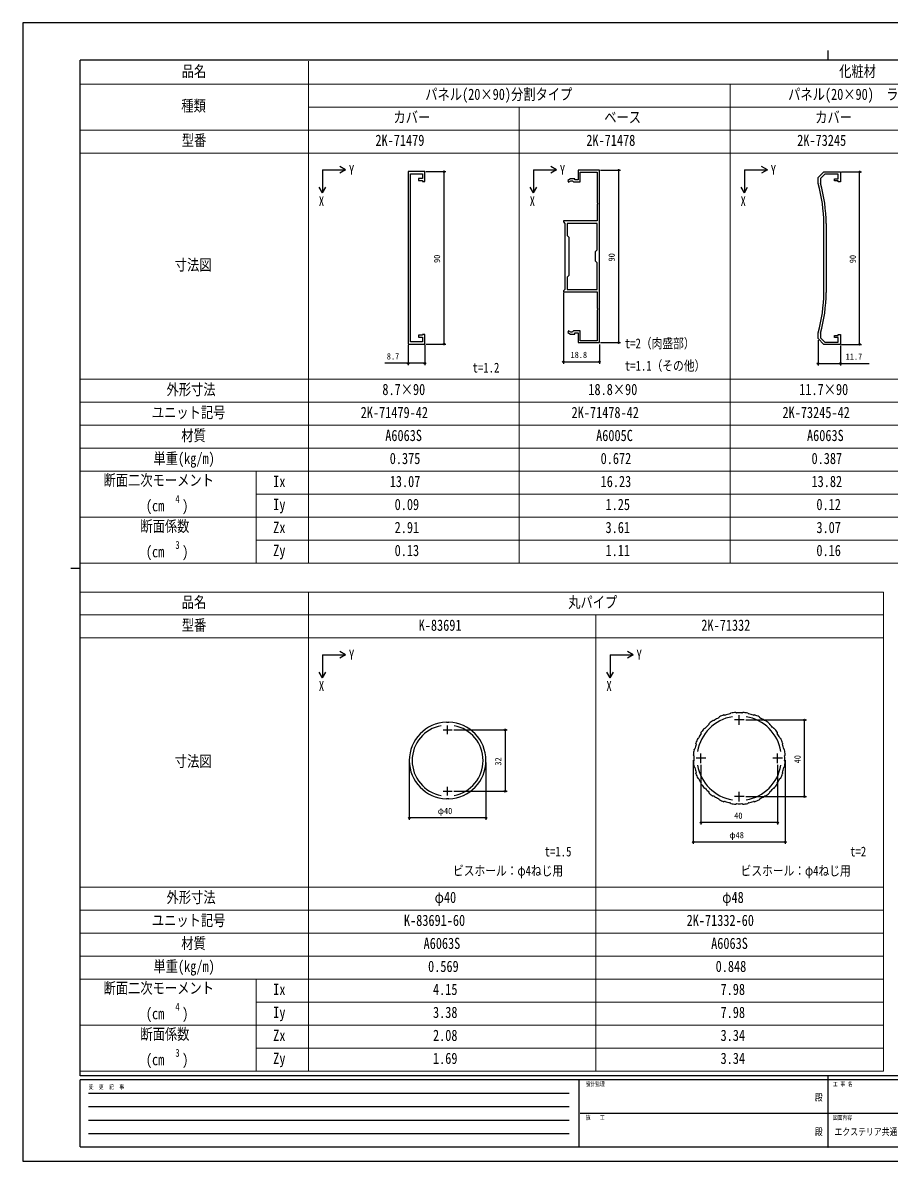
# Model space of a CAD drawing. Units: millimetres on the paper. Extents: x -420 to 420, y -297 to 297.
# Drawn here: x -420 to 31, y -297 to 297 of the extents above; entities that cross this region are included whole.
import ezdxf
from ezdxf.enums import TextEntityAlignment as Align

# ---------------------------------------------------------------- set-up
doc = ezdxf.new("R2010")
doc.units = ezdxf.units.MM
doc.header["$PDMODE"] = 32
doc.header["$PDSIZE"] = 0.5
doc.layers.add('0-1_TABLE1', color=7, linetype='Continuous', lineweight=18)
for name, color, linetype in [('0-2_USER1', 3, 'Continuous'), ('0-3_YKK_11', 7, 'Continuous'), ('0-5_YKK_D', 6, 'Continuous'), ('0-6_YKK_ZWAK', 7, 'Continuous')]:
    doc.layers.add(name, color=color, linetype=linetype)
doc.styles.add('ＭＳ ゴシック', font='')
doc.styles.get('ＭＳ ゴシック').set_extended_font_data('MS Gothic')

msp = doc.modelspace()

# ---------------------------------------------------------------- linework, layer by layer
at = {"layer": '0-1_TABLE1'}
for p, q in [((-271.498, 277), (-271.498, 15)), ((-390.498, 265), (303.502, 265)), ((-51.498, 265), (-51.498, 15)), ((-271.498, 253), (-51.498, 253)), ((-161.498, 253), (-161.498, 15)), ((-51.498, 253), (168.502, 253)), ((-390.498, 241), (303.502, 241)), ((-390.498, 229), (303.502, 229)), ((-390.498, 111), (303.502, 111)), ((-390.498, 99), (303.502, 99)), ((-390.498, 87), (303.502, 87)), ((-390.498, 75), (303.502, 75)), ((-390.498, 63), (303.502, 63)), ((-298.831, 63), (-298.831, 15)), ((-298.831, 51), (303.502, 51)), ((-390.498, 39), (303.502, 39)), ((-298.831, 27), (303.502, 27)), ((-390.498, 15), (303.502, 15)), ((-390.498, 0), (28.502, 0)), ((-271.498, 0), (-271.498, -250)), ((28.502, 0), (28.502, -250)), ((-390.498, -12), (28.502, -12)), ((-121.498, -12), (-121.498, -250)), ((-390.498, -24), (28.502, -24)), ((-390.498, -154), (28.502, -154)), ((-390.498, -166), (28.502, -166)), ((-390.498, -178), (28.502, -178)), ((-390.498, -190), (28.502, -190)), ((-390.498, -202), (28.502, -202)), ((-298.831, -202), (-298.831, -250)), ((-298.831, -214), (28.502, -214)), ((-390.498, -226), (28.502, -226)), ((-298.831, -238), (28.502, -238)), ((-390.498, -250), (28.502, -250))]:
    msp.add_line(p, q, dxfattribs=at)
at = {"layer": '0-2_USER1'}
for p, q in [((-264.118, 220.226), (-252.118, 220.226)), ((-264.118, 220.226), (-264.118, 208.226)), ((-252.118, 220.226), (-255.118, 221.959)), ((-252.118, 220.226), (-255.118, 218.494)), ((-154.118, 220.226), (-142.118, 220.226)), ((-154.118, 220.226), (-154.118, 208.226)), ((-142.118, 220.226), (-145.118, 221.959)), ((-142.118, 220.226), (-145.118, 218.494)), ((-44.118, 220.226), (-32.118, 220.226)), ((-44.118, 220.226), (-44.118, 208.226)), ((-32.118, 220.226), (-35.118, 221.959)), ((-32.118, 220.226), (-35.118, 218.494)), ((-264.118, 208.226), (-265.85, 211.226)), ((-264.118, 208.226), (-262.386, 211.226)), ((-154.118, 208.226), (-155.85, 211.226)), ((-154.118, 208.226), (-152.386, 211.226)), ((-44.118, 208.226), (-45.85, 211.226)), ((-44.118, 208.226), (-42.386, 211.226)), ((-264.118, -32.774), (-252.118, -32.774)), ((-264.118, -32.774), (-264.118, -44.774)), ((-252.118, -32.774), (-255.118, -31.041)), ((-252.118, -32.774), (-255.118, -34.506)), ((-114.118, -32.774), (-102.118, -32.774)), ((-114.118, -32.774), (-114.118, -44.774)), ((-102.118, -32.774), (-105.118, -31.041)), ((-102.118, -32.774), (-105.118, -34.506)), ((-264.118, -44.774), (-265.85, -41.774)), ((-264.118, -44.774), (-262.386, -41.774)), ((-114.118, -44.774), (-115.85, -41.774)), ((-114.118, -44.774), (-112.386, -41.774))]:
    msp.add_line(p, q, dxfattribs=at)
at = {"layer": '0-3_YKK_11'}
for p, q in [((-2.67, 156.193), (-2.67, 192.193)), ((-1.47, 192.193), (-1.47, 156.193)), ((-46.773, -69.263), (-46.773, -64.263)), ((-198.897, -74.231), (-198.897, -69.631)), ((-44.273, -66.763), (-49.273, -66.763)), ((-201.197, -71.931), (-196.597, -71.931)), ((-64.273, -86.763), (-69.273, -86.763)), ((-66.773, -89.263), (-66.773, -84.263)), ((-24.273, -86.763), (-29.273, -86.763)), ((-26.773, -89.263), (-26.773, -84.263)), ((-201.197, -103.931), (-196.597, -103.931)), ((-198.897, -106.231), (-198.897, -101.631)), ((-44.273, -106.763), (-49.273, -106.763)), ((-46.773, -109.263), (-46.773, -104.263))]:
    msp.add_line(p, q, dxfattribs=at)
for points in [[(-119.718, 130.092), (-119.718, 220.092), (-130.718, 220.092), (-130.718, 214.992), (-132.518, 214.992), (-132.518, 215.592), (-134.818, 215.592), (-136.268, 214.755), (-135.768, 213.889), (-134.55, 214.592), (-133.818, 214.592), (-133.518, 214.292), (-133.218, 213.992), (-129.718, 213.992), (-129.718, 219.092), (-120.818, 219.092), (-120.818, 203.05), (-120.698, 202.867), (-120.698, 202.317), (-120.818, 202.133), (-120.818, 193.592), (-138.518, 193.592), (-138.518, 193.092), (-137.718, 192.292), (-137.718, 157.892), (-138.518, 157.092), (-138.518, 156.592), (-120.818, 156.592), (-120.818, 148.05), (-120.698, 147.867), (-120.698, 147.317), (-120.818, 147.133), (-120.818, 131.092), (-129.718, 131.092), (-129.718, 136.192), (-133.218, 136.192), (-133.518, 135.892), (-133.818, 135.592), (-134.55, 135.592), (-135.768, 136.295)], [(-5.65, 213.124), (-5.67, 213.264), (-5.67, 216.192), (-2.672, 219.193), (6.03, 219.193), (6.03, 214.093), (4.83, 214.093), (4.83, 214.593), (2.83, 214.593), (2.83, 215.593), (4.83, 215.593), (4.83, 217.993), (-2.175, 217.993), (-4.47, 215.695), (-4.47, 213.406), (-4.459, 213.323)], [(-135.768, 136.295), (-136.268, 135.429), (-134.818, 134.592), (-132.518, 134.592), (-132.518, 135.192), (-130.718, 135.192), (-130.718, 130.092), (-119.718, 130.092)], [(-4.459, 135.063), (-4.47, 134.979), (-4.47, 132.69), (-2.175, 130.393), (4.83, 130.393), (4.83, 132.793), (2.83, 132.793), (2.83, 133.793), (4.83, 133.793), (4.83, 134.293), (6.03, 134.293), (6.03, 129.193), (-2.672, 129.193), (-5.67, 132.194), (-5.67, 135.121), (-5.65, 135.261)], [(-57.499, -65.629), (-57.351, -65.458), (-57.294, -65.292), (-57.14, -65.118)], [(-54.749, -64.127), (-54.516, -64.141), (-54.358, -64.219), (-54.133, -64.235)], [(-51.663, -63.573), (-51.476, -63.446), (-51.378, -63.3), (-51.184, -63.172)], [(-48.618, -62.834), (-48.397, -62.908), (-48.265, -63.024), (-48.051, -63.098)], [(-45.495, -63.098), (-45.281, -63.024), (-45.149, -62.908), (-44.928, -62.834)], [(-42.362, -63.172), (-42.168, -63.3), (-42.07, -63.446), (-41.882, -63.573)], [(-39.413, -64.235), (-39.187, -64.219), (-39.03, -64.141), (-38.797, -64.127)], [(-36.406, -65.118), (-36.252, -65.292), (-36.195, -65.458), (-36.047, -65.629)], [(-198.223, -67.942), (-198.42, -68.082), (-199.374, -68.082), (-199.571, -67.942)], [(-64.998, -71.148), (-64.79, -71.043), (-64.614, -71.032), (-64.411, -70.933)], [(-62.603, -69.125), (-62.504, -68.922), (-62.493, -68.746), (-62.389, -68.538)], [(-60.335, -66.963), (-60.107, -66.916), (-59.935, -66.95), (-59.713, -66.907)], [(-33.833, -66.907), (-33.611, -66.95), (-33.439, -66.916), (-33.211, -66.963)], [(-31.157, -68.538), (-31.053, -68.746), (-31.042, -68.922), (-30.943, -69.125)], [(-29.135, -70.933), (-28.932, -71.032), (-28.756, -71.043), (-28.548, -71.148)], [(-68.419, -76.397), (-68.244, -76.242), (-68.078, -76.186), (-67.907, -76.037)], [(-66.629, -73.824), (-66.586, -73.601), (-66.62, -73.429), (-66.574, -73.201)], [(-26.972, -73.201), (-26.926, -73.429), (-26.96, -73.601), (-26.917, -73.824)], [(-25.639, -76.037), (-25.468, -76.186), (-25.301, -76.242), (-25.127, -76.397)], [(-70.364, -82.352), (-70.236, -82.158), (-70.09, -82.06), (-69.963, -81.873)], [(-69.301, -79.404), (-69.317, -79.178), (-69.395, -79.02), (-69.409, -78.788)], [(-24.137, -78.788), (-24.151, -79.02), (-24.229, -79.178), (-24.245, -79.404)], [(-23.583, -81.873), (-23.456, -82.06), (-23.31, -82.158), (-23.182, -82.352)], [(-70.438, -85.485), (-70.512, -85.271), (-70.628, -85.139), (-70.702, -84.918)], [(-70.702, -88.608), (-70.628, -88.387), (-70.512, -88.255), (-70.438, -88.041)], [(-22.844, -84.918), (-22.918, -85.139), (-23.033, -85.271), (-23.107, -85.485)], [(-23.107, -88.041), (-23.033, -88.255), (-22.918, -88.387), (-22.844, -88.608)], [(-69.963, -91.654), (-70.09, -91.466), (-70.236, -91.368), (-70.364, -91.174)], [(-69.409, -94.739), (-69.395, -94.506), (-69.317, -94.349), (-69.301, -94.123)], [(-24.245, -94.123), (-24.229, -94.349), (-24.151, -94.506), (-24.137, -94.739)], [(-23.182, -91.174), (-23.31, -91.368), (-23.456, -91.466), (-23.583, -91.654)], [(-67.907, -97.489), (-68.078, -97.341), (-68.244, -97.284), (-68.419, -97.13)], [(-66.574, -100.326), (-66.62, -100.098), (-66.586, -99.925), (-66.629, -99.703)], [(-26.917, -99.703), (-26.96, -99.925), (-26.926, -100.098), (-26.972, -100.326)], [(-25.127, -97.13), (-25.301, -97.284), (-25.468, -97.341), (-25.639, -97.489)], [(-64.411, -102.593), (-64.614, -102.494), (-64.79, -102.483), (-64.998, -102.379)], [(-62.389, -104.988), (-62.493, -104.78), (-62.504, -104.605), (-62.603, -104.401)], [(-59.713, -106.619), (-59.935, -106.576), (-60.107, -106.61), (-60.335, -106.564)], [(-33.211, -106.564), (-33.439, -106.61), (-33.611, -106.576), (-33.833, -106.619)], [(-30.943, -104.401), (-31.042, -104.605), (-31.053, -104.78), (-31.157, -104.988)], [(-28.548, -102.379), (-28.756, -102.483), (-28.932, -102.494), (-29.135, -102.593)], [(-199.571, -107.92), (-199.374, -107.78), (-198.42, -107.78), (-198.223, -107.92)], [(-57.14, -108.409), (-57.294, -108.235), (-57.351, -108.068), (-57.499, -107.897)], [(-54.133, -109.291), (-54.358, -109.308), (-54.516, -109.385), (-54.749, -109.399)], [(-51.184, -110.354), (-51.378, -110.226), (-51.476, -110.08), (-51.663, -109.953)], [(-48.051, -110.429), (-48.265, -110.503), (-48.397, -110.619), (-48.618, -110.692)], [(-44.928, -110.692), (-45.149, -110.619), (-45.281, -110.503), (-45.495, -110.429)], [(-41.882, -109.953), (-42.07, -110.08), (-42.168, -110.226), (-42.362, -110.354)], [(-38.797, -109.399), (-39.03, -109.385), (-39.187, -109.308), (-39.413, -109.291)], [(-36.047, -107.897), (-36.195, -108.068), (-36.252, -108.235), (-36.406, -108.409)]]:
    msp.add_lwpolyline(points, dxfattribs=at)
for points in [[(-219.51, 219.327), (-219.51, 129.327), (-210.81, 129.327), (-210.81, 134.427), (-212.01, 134.427), (-212.01, 133.927), (-214.01, 133.927), (-214.01, 132.927), (-212.01, 132.927), (-212.01, 130.527), (-218.31, 130.527), (-218.31, 218.127), (-212.01, 218.127), (-212.01, 215.727), (-214.01, 215.727), (-214.01, 214.727), (-212.01, 214.727), (-212.01, 214.227), (-210.81, 214.227), (-210.81, 219.327)], [(-135.718, 185.092), (-135.718, 165.092), (-136.618, 164.192), (-136.618, 157.892), (-120.818, 157.892), (-120.818, 171.692), (-121.718, 172.592), (-121.718, 177.592), (-120.818, 178.492), (-120.818, 192.292), (-136.618, 192.292), (-136.618, 185.992)]]:
    msp.add_lwpolyline(points, close=True, dxfattribs=at)
for centre, radius, start, end in [((-77.67, 192.193), 75, 0.00001, 16.2059), ((-77.67, 192.193), 76.2, 0.00001, 16.09892), ((-77.67, 156.193), 75, 343.7941, 359.99999), ((-77.67, 156.193), 76.2, 343.90108, 359.99999), ((-46.773, -86.763), 22, 99.35587, 170.64413), ((-46.773, -86.763), 24, 109.40928, 115.59075), ((-46.773, -86.763), 23.7, 101.90856, 108.09146), ((-46.773, -86.763), 24, 94.40927, 100.59074), ((-46.773, -86.763), 23.7, 86.90855, 93.09145), ((-46.773, -86.763), 24, 79.40926, 85.59073), ((-46.773, -86.763), 22, 9.35587, 80.64413), ((-46.773, -86.763), 23.7, 71.90854, 78.09145), ((-46.773, -86.763), 24, 64.40926, 70.59073), ((-198.897, -87.931), 20, 91.93174, 268.0683), ((-198.897, -87.931), 18.5, 100.52447, 259.47551), ((-198.897, -87.931), 20, 271.93164, 88.06832), ((-198.897, -87.931), 18.5, 280.52438, 79.47561), ((-46.773, -86.763), 24, 139.40925, 145.59072), ((-46.773, -86.763), 23.7, 131.90855, 138.09145), ((-46.773, -86.763), 24, 124.40926, 130.59073), ((-46.773, -86.763), 23.7, 116.90855, 123.09145), ((-46.773, -86.763), 23.7, 56.90854, 63.09144), ((-46.773, -86.763), 24, 49.40927, 55.59074), ((-46.773, -86.763), 23.7, 41.90855, 48.09145), ((-46.773, -86.763), 24, 34.40926, 40.59073), ((-46.773, -86.763), 24, 154.40928, 160.59075), ((-46.773, -86.763), 23.7, 146.90854, 153.09144), ((-46.773, -86.763), 23.7, 26.90856, 33.09146), ((-46.773, -86.763), 24, 19.40927, 25.59074), ((-46.773, -86.763), 24, 169.40926, 175.59073), ((-46.773, -86.763), 23.7, 161.90854, 168.09145), ((-46.773, -86.763), 23.7, 11.90855, 18.09146), ((-46.773, -86.763), 24, 4.40927, 10.59074), ((-46.773, -86.763), 24, 184.40927, 190.59074), ((-46.773, -86.763), 23.7, 176.90855, 183.09145), ((-46.773, -86.763), 24, 349.40926, 355.59073), ((-46.773, -86.763), 23.7, 356.90855, 3.09145), ((-46.773, -86.763), 23.7, 191.90856, 198.09146), ((-46.773, -86.763), 24, 199.40926, 205.59073), ((-46.773, -86.763), 22, 189.35587, 260.64413), ((-46.773, -86.763), 22, 279.35587, 350.64413), ((-46.773, -86.763), 24, 334.40925, 340.59072), ((-46.773, -86.763), 23.7, 341.90854, 348.09144), ((-46.773, -86.763), 23.7, 206.90855, 213.09145), ((-46.773, -86.763), 24, 214.40928, 220.59075), ((-46.773, -86.763), 24, 319.40927, 325.59074), ((-46.773, -86.763), 23.7, 326.90855, 333.09145), ((-46.773, -86.763), 23.7, 221.90855, 228.09145), ((-46.773, -86.763), 24, 229.40925, 235.59072), ((-46.773, -86.763), 23.7, 236.90855, 243.09145), ((-46.773, -86.763), 23.7, 296.90856, 303.09146), ((-46.773, -86.763), 24, 304.40928, 310.59075), ((-46.773, -86.763), 23.7, 311.90855, 318.09145), ((-46.773, -86.763), 24, 244.40927, 250.59074), ((-46.773, -86.763), 23.7, 251.90854, 258.09144), ((-46.773, -86.763), 24, 259.40926, 265.59073), ((-46.773, -86.763), 23.7, 266.90855, 273.09145), ((-46.773, -86.763), 24, 274.40927, 280.59074), ((-46.773, -86.763), 23.7, 281.90855, 288.09146), ((-46.773, -86.763), 24, 289.40925, 295.59072)]:
    msp.add_arc(centre, radius, start, end, dxfattribs=at)
at = {"layer": '0-5_YKK_D'}
for p, q in [((-119.218, 220.092), (-108.718, 220.092)), ((-109.718, 220.092), (-109.718, 130.092)), ((-210.31, 219.327), (-199.81, 219.327)), ((-200.81, 219.327), (-200.81, 129.327)), ((6.53, 219.193), (17.03, 219.193)), ((16.03, 129.193), (16.03, 219.193)), ((-138.518, 156.092), (-138.518, 119.092)), ((-5.67, 131.401), (-5.67, 118.193)), ((-219.51, 128.827), (-219.51, 118.327)), ((-210.81, 128.827), (-210.81, 118.327)), ((-210.31, 129.327), (-199.81, 129.327)), ((-119.718, 129.092), (-119.718, 119.092)), ((-119.218, 130.092), (-108.718, 130.092)), ((6.03, 128.693), (6.03, 118.193)), ((6.53, 129.193), (17.03, 129.193)), ((-138.518, 120.092), (-119.718, 120.092)), ((-43.273, -66.763), (-11.773, -66.763)), ((-12.773, -106.763), (-12.773, -66.763)), ((-195.597, -71.931), (-167.897, -71.931)), ((-168.897, -71.931), (-168.897, -103.931)), ((-218.897, -88.931), (-218.897, -118.893)), ((-178.897, -88.931), (-178.897, -118.893)), ((-70.773, -87.763), (-70.773, -131.463)), ((-22.773, -87.763), (-22.773, -131.463)), ((-66.773, -90.263), (-66.773, -121.332)), ((-26.773, -90.263), (-26.773, -121.332)), ((-195.597, -103.931), (-167.897, -103.931)), ((-43.273, -106.763), (-11.773, -106.763)), ((-178.897, -117.893), (-218.897, -117.893)), ((-26.773, -120.332), (-66.773, -120.332)), ((-22.773, -130.463), (-70.773, -130.463))]:
    msp.add_line(p, q, dxfattribs=at)
for points in [[(-210.81, 119.327), (-219.51, 119.327), (-231.61, 119.327)], [(-5.67, 119.193), (6.03, 119.193), (21.01, 119.193)]]:
    msp.add_lwpolyline(points, dxfattribs=at)
for centre in [(-109.718, 220.092), (-200.81, 219.327), (16.03, 219.193), (-200.81, 129.327), (-109.718, 130.092), (16.03, 129.193), (-219.51, 119.327), (-210.81, 119.327), (-138.518, 120.092), (-119.718, 120.092), (-5.67, 119.193), (6.03, 119.193), (-12.773, -66.763), (-168.897, -71.931), (-168.897, -103.931), (-12.773, -106.763), (-218.897, -117.893), (-178.897, -117.893), (-66.773, -120.332), (-26.773, -120.332), (-70.773, -130.463), (-22.773, -130.463)]:
    msp.add_circle(centre, 0.425, dxfattribs=at)
at = {"layer": '0-6_YKK_ZWAK'}
for p, q in [((-0.498, 282.5), (-0.498, 277.5)), ((389.502, 277.5), (-390.498, 277.5)), ((-390.498, -252.5), (-390.498, 277.5)), ((-395.498, 12.5), (-390.498, 12.5)), ((389.502, -252.5), (-390.498, -252.5)), ((-130.498, -254.5), (-390.498, -254.5)), ((-390.498, -289.5), (-390.498, -254.5)), ((-130.498, -254.5), (-130.498, -289.5)), ((-0.498, -254.5), (-130.498, -254.5)), ((-0.498, -252.5), (-0.498, -289.5)), ((129.502, -254.5), (-0.498, -254.5)), ((-386.248, -261.5), (-135.498, -261.5)), ((-386.248, -268.5), (-135.498, -268.5)), ((-129.748, -272), (-0.498, -272)), ((-0.498, -272), (129.502, -272)), ((-386.248, -275.5), (-135.498, -275.5)), ((-386.248, -282.5), (-135.498, -282.5)), ((-390.498, -289.5), (-130.498, -289.5)), ((-130.498, -289.5), (-0.498, -289.5)), ((-0.498, -289.5), (129.502, -289.5))]:
    msp.add_line(p, q, dxfattribs=at)
msp.add_lwpolyline([(-420.5, -297), (420.5, -297), (420.5, 297), (-420.5, 297)], close=True, dxfattribs=at)
msp.add_point((-0.498, -289.5), dxfattribs=at)

# ---------------------------------------------------------------- texts
at = {"layer": '0-1_TABLE1', "style": 'ＭＳ ゴシック', "width": 0.8}
for s, height, p in [('品名', 5.865, (-337.611, 267)), ('化粧材', 5.865, (5.335, 267)), ('パネル(20×90)分割タイプ', 5.865, (-210.565, 255)), ('パネル(20×90)\u3000ラウンド形状\u3000分割タイプ', 5.865, (-21.285, 255)), ('種類', 5.865, (-337.825, 249)), ('カバー', 5.865, (-227.165, 243)), ('ベース', 5.865, (-117.165, 243)), ('カバー', 5.865, (-7.165, 243)), ('型番', 5.865, (-337.575, 231)), ('2K-71479', 5.865, (-236.551, 231)), ('2K-71478', 5.865, (-126.551, 231)), ('2K-73245', 5.865, (-16.551, 231)), ('寸法図', 5.865, (-341.201, 166)), ('t=2（肉盛部）', 5.132, (-106.462, 125.639)), ('t=1.2', 5.132, (-185.863, 112.972)), ('t=1.1（その他）', 5.132, (-106.462, 113.973)), ('外形寸法', 5.865, (-345.505, 101)), ('8.7×90', 5.865, (-232.925, 101)), ('18.8×90', 5.865, (-125.485, 101)), ('11.7×90', 5.865, (-15.485, 101)), ('ユニット記号', 5.865, (-353.185, 89)), ('2K-71479-42', 5.865, (-244.231, 89)), ('2K-71478-42', 5.865, (-134.231, 89)), ('2K-73245-42', 5.865, (-24.231, 89)), ('材質', 5.865, (-337.825, 77)), ('A6063S', 5.865, (-231.431, 77)), ('A6005C', 5.865, (-121.431, 77)), ('A6063S', 5.865, (-11.431, 77)), ('単重(㎏/m)', 5.865, (-352.331, 65)), ('0.375', 5.865, (-229.085, 65)), ('0.672', 5.865, (-119.085, 65)), ('0.387', 5.865, (-9.085, 65)), ('断面二次モーメント', 5.865, (-378.371, 53.667)), ('Ix', 5.865, (-289.858, 53)), ('13.07', 5.865, (-229.085, 53)), ('16.23', 5.865, (-119.085, 53)), ('13.82', 5.865, (-9.085, 53)), ('(cm', 5.865, (-356.27, 40.333)), ('4', 4.106, (-340.91, 45.267)), (')', 5.865, (-337.326, 40.333)), ('Iy', 5.865, (-289.858, 41)), ('0.09', 5.865, (-226.525, 41)), ('1.25', 5.865, (-116.525, 41)), ('0.12', 5.865, (-6.525, 41)), ('断面係数', 5.865, (-359.171, 29.667)), ('Zx', 5.865, (-289.858, 29)), ('2.91', 5.865, (-226.525, 29)), ('3.61', 5.865, (-116.525, 29)), ('3.07', 5.865, (-6.525, 29)), ('(cm', 5.865, (-356.27, 16.333)), ('3', 4.106, (-340.91, 21.267)), (')', 5.865, (-337.326, 16.333)), ('Zy', 5.865, (-289.858, 17)), ('0.13', 5.865, (-226.525, 17)), ('1.11', 5.865, (-116.525, 17)), ('0.16', 5.865, (-6.525, 17)), ('品名', 5.865, (-337.611, -10)), ('丸パイプ', 5.865, (-136.005, -10)), ('型番', 5.865, (-337.575, -22)), ('K-83691', 5.865, (-213.991, -22)), ('2K-71332', 5.865, (-66.551, -22)), ('寸法図', 5.865, (-341.201, -93)), ('t=1.5', 5.132, (-148.284, -139.506)), ('t=2', 5.132, (11.05, -139.506)), ('ビスホール：φ4ねじ用', 5.132, (-196.07, -149.506)), ('ビスホール：φ4ねじ用', 5.132, (-46.07, -149.506)), ('外形寸法', 5.865, (-345.505, -164)), ('φ40', 5.865, (-205.671, -164)), ('φ48', 5.865, (-55.671, -164)), ('ユニット記号', 5.865, (-353.185, -176)), ('K-83691-60', 5.865, (-221.671, -176)), ('2K-71332-60', 5.865, (-74.231, -176)), ('材質', 5.865, (-337.825, -188)), ('A6063S', 5.865, (-211.431, -188)), ('A6063S', 5.865, (-61.431, -188)), ('単重(㎏/m)', 5.865, (-352.331, -200)), ('0.569', 5.865, (-209.085, -200)), ('0.848', 5.865, (-59.085, -200)), ('断面二次モーメント', 5.865, (-378.371, -211.333)), ('Ix', 5.865, (-289.858, -212)), ('4.15', 5.865, (-206.525, -212)), ('7.98', 5.865, (-56.525, -212)), ('(cm', 5.865, (-356.27, -224.667)), ('4', 4.106, (-340.91, -219.733)), (')', 5.865, (-337.326, -224.667)), ('Iy', 5.865, (-289.858, -224)), ('3.38', 5.865, (-206.525, -224)), ('7.98', 5.865, (-56.525, -224)), ('断面係数', 5.865, (-359.171, -235.333)), ('Zx', 5.865, (-289.858, -236)), ('2.08', 5.865, (-206.525, -236)), ('3.34', 5.865, (-56.525, -236)), ('(cm', 5.865, (-356.27, -248.667)), ('3', 4.106, (-340.91, -243.733)), (')', 5.865, (-337.326, -248.667)), ('Zy', 5.865, (-289.858, -248)), ('1.69', 5.865, (-206.525, -248)), ('3.34', 5.865, (-56.525, -248))]:
    msp.add_text(s, height=height, dxfattribs=at).set_placement(p, align=Align.BOTTOM_LEFT)
at = {"layer": '0-2_USER1', "style": 'ＭＳ ゴシック', "width": 0.8}
for s, height, p in [('Y', 5.132, (-250.379, 216.162)), ('Y', 5.132, (-140.379, 216.162)), ('Y', 5.132, (-30.379, 216.162)), ('X', 5.132, (-266.092, 199.847)), ('X', 5.132, (-156.092, 199.847)), ('X', 5.132, (-46.092, 199.847)), ('Y', 5.132, (-250.379, -36.838)), ('Y', 5.132, (-100.379, -36.838)), ('X', 5.132, (-266.092, -53.153)), ('X', 5.132, (-116.092, -53.153)), ('エクステリア共通 汎用形材 化粧材、丸パイプ', 3.666, (2.906, -284.58))]:
    msp.add_text(s, height=height, dxfattribs=at).set_placement(p, align=Align.BOTTOM_LEFT)
at = {"layer": '0-5_YKK_D', "style": 'ＭＳ ゴシック', "width": 0.8}
for s, p in [('90', (-201.81, 171.687)), ('90', (-110.718, 172.452)), ('90', (15.03, 171.553)), ('32', (-169.897, -90.571)), ('40', (-13.773, -89.403))]:
    msp.add_text(s, height=3.299, rotation=90, dxfattribs=at).set_placement(p, align=Align.BOTTOM_LEFT)
for s, p in [('18.8', (-134.758, 121.092)), ('8.7', (-230.61, 120.327)), ('11.7', (8.73, 120.193)), ('φ40', (-204.057, -116.893)), ('40', (-49.413, -119.332)), ('φ48', (-51.933, -129.463))]:
    msp.add_text(s, height=3.299, dxfattribs=at).set_placement(p, align=Align.BOTTOM_LEFT)
at = {"layer": '0-6_YKK_ZWAK', "style": 'ＭＳ ゴシック', "width": 0.8}
for s, height, p in [('設計監理', 2.199, (-126.831, -258.5)), ('工 事 名', 2.199, (2.127, -258.5)), ('変  更  記  事', 2.199, (-386.131, -260)), ('殿', 3.666, (-7.367, -266.583)), ('施\u3000\u3000工', 2.199, (-126.831, -276)), ('図面内容', 2.199, (2.127, -276)), ('殿', 3.666, (-7.367, -284.583))]:
    msp.add_text(s, height=height, dxfattribs=at).set_placement(p, align=Align.BOTTOM_LEFT)

doc.saveas('drawing.dxf')
